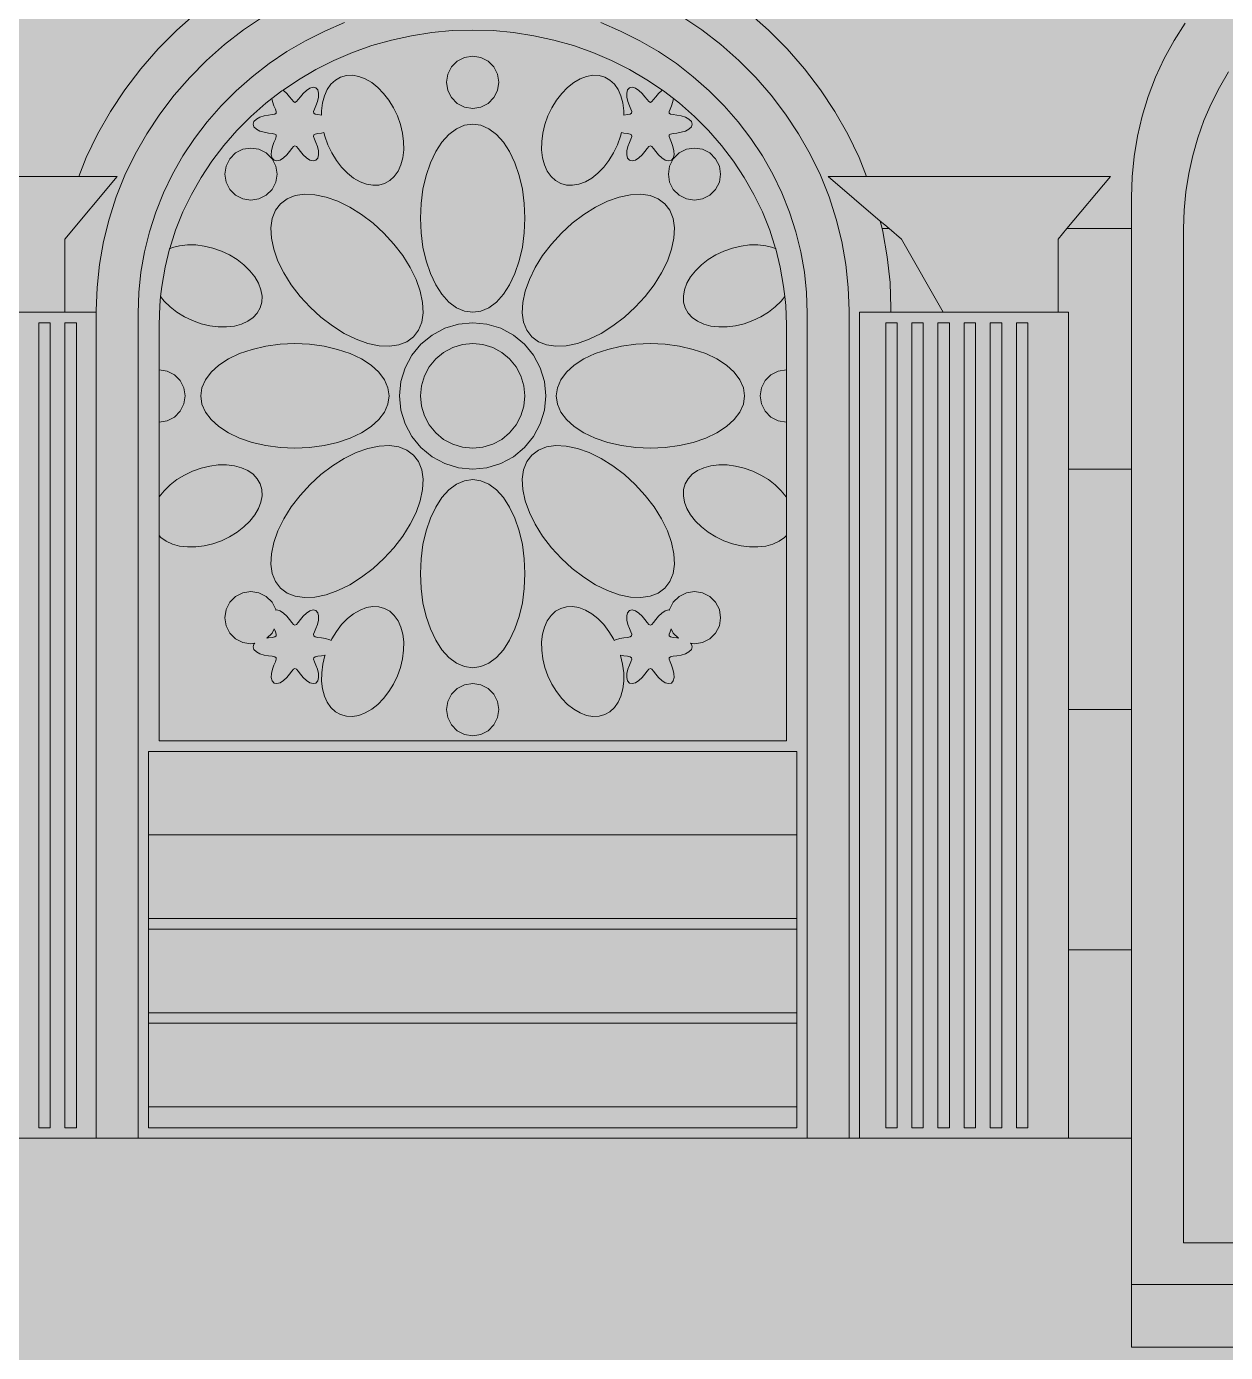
# Model space of a CAD drawing. Header units: millimetres. Extents: x -2412 to 16214, y -1176 to 12021.
# Drawn here: x 1608 to 3359, y 344 to 2280 of the extents above; entities that cross this region are included whole.
import ezdxf

# ---------------------------------------------------------------- set-up
doc = ezdxf.new("R2010")
doc.units = ezdxf.units.MM
for name, color, linetype, lineweight, true_color in [('00_WHITE_BACKGROUND', 7, 'Continuous', 18, 0xffffff), ('01_STRUCTURE', 7, 'Continuous', 18, 0x000000), ('02_CORNICES', 7, 'Continuous', 18, 0x000000), ('03_FRAMES_DOORS', 7, 'Continuous', 18, 0x000000), ('04_GLAZING_SHUTTERS', 7, 'Continuous', 18, 0x000000), ('05_STONE_JOINTS', 7, 'Continuous', 18, 0x000000), ('06_ORNAMENT', 7, 'Continuous', 18, 0x000000), ('08_STEPS', 7, 'Continuous', 18, 0x000000)]:
    doc.layers.add(name, color=color, linetype=linetype, lineweight=lineweight, true_color=true_color)

msp = doc.modelspace()

# ---------------------------------------------------------------- linework, layer by layer
at = {"layer": '00_WHITE_BACKGROUND', "lineweight": 18, "true_color": 0xffffff}
msp.add_solid([(-2412.2137, -1175.5725), (16213.7405, -1175.5725), (-2412.2137, 12015.2672), (16213.7405, 12015.2672)], dxfattribs=at)
at = {"layer": '01_STRUCTURE', "color": 7, "lineweight": 18, "true_color": 0x000000}
for points in [[(1827.7252, 2274.6107), (1800.3969, 2247.1908)], [(2788.4122, 2155.7252), (2767.313, 2187.6183)], [(1730.6718, 2155.7252), (1711.8321, 2122.5954)], [(2823.7405, 2088.3817), (2834.6718, 2061.0687), (3190.8397, 2061.0687)], [(3221.374, 2030.5344), (3221.374, 1984.7328), (3221.374, 1633.5878), (3221.374, 1282.4427), (3221.374, 931.2977), (3221.374, 656.4885), (3221.374, 442.7481)], [(2865.0076, 1943.6336), (2858.4885, 1980.687)], [(3114.5038, 1969.4656), (3114.5038, 1862.5954)], [(2946.5649, 1862.5954), (2870.229, 1862.5954)], [(2824.4275, 656.4885), (2870.229, 656.4885), (3129.771, 656.4885), (3129.771, 931.2977), (3129.771, 1282.4427), (3129.771, 1633.5878)]]:
    msp.add_lwpolyline(points, dxfattribs=at)
at = {"layer": '02_CORNICES', "color": 7, "lineweight": 18, "true_color": 0x000000}
for points in [[(1236.6412, 2061.0687), (1684.4122, 2061.0687)], [(2861.2061, 1990.2748), (2854.7481, 1995.8321)], [(1664.1221, 1862.5954), (1435.1145, 1862.5954), (1404.5802, 1862.5954), (1343.5115, 1969.4656)], [(3114.5038, 1862.5954), (2946.5649, 1862.5954), (2885.4962, 1969.4656)]]:
    msp.add_lwpolyline(points, dxfattribs=at)
at = {"layer": '03_FRAMES_DOORS', "color": 7, "lineweight": 18, "true_color": 0x000000}
for points in [[(1954.1832, 2294.6107), (1924.9618, 2274.916), (1897.1603, 2253.4656), (1870.9008, 2230.3511), (1846.3206, 2205.6794), (1823.4962, 2179.542), (1802.5496, 2152.0611), (1783.5573, 2123.3588), (1766.6107, 2093.542), (1751.7557, 2062.7481), (1739.0992, 2031.1145), (1728.6565, 1998.7481), (1720.4885, 1965.8321), (1714.626, 1932.4733), (1711.0992, 1898.8244), (1709.9237, 1865.0382), (1709.9237, 1862.5954)], [(1770.9924, 656.4885), (1770.9924, 1861.374), (1772.0458, 1891.4046), (1775.1756, 1921.313), (1780.3817, 1950.9618), (1787.6336, 1980.229), (1796.916, 2008.9924), (1808.1832, 2037.1145), (1821.374, 2064.4885), (1836.4427, 2090.9924), (1853.3282, 2116.5191), (1871.9542, 2140.9466), (1892.229, 2164.1679), (1914.0916, 2186.1069), (1937.4198, 2206.6412), (1962.1374, 2225.7099), (1988.1221, 2243.2214), (2015.2672, 2259.084), (2043.4656, 2273.2519), (2072.5802, 2285.6489)], [(1856.8855, 2300.2901), (1827.7252, 2274.6107)], [(2446.5038, 2285.6489), (2475.6183, 2273.2519), (2503.8168, 2259.084), (2530.9618, 2243.2214), (2556.9466, 2225.7099), (2581.6641, 2206.6412), (2604.9924, 2186.1069), (2626.855, 2164.1679), (2647.1298, 2140.9466), (2665.7557, 2116.5191), (2682.6412, 2090.9924), (2697.7099, 2064.4885), (2710.9008, 2037.1145), (2722.1679, 2008.9924), (2731.4504, 1980.229), (2738.7023, 1950.9618), (2743.9084, 1921.313), (2747.0382, 1891.4046), (2748.0916, 1861.374), (2748.0916, 656.4885)], [(2809.1603, 656.4885), (2809.1603, 1865.0382), (2807.9847, 1898.8244), (2804.458, 1932.4733), (2798.5954, 1965.8321), (2790.4275, 1998.7481), (2779.9847, 2031.1145), (2767.3282, 2062.7481), (2752.4733, 2093.542), (2735.5267, 2123.3588), (2716.5344, 2152.0611), (2695.5878, 2179.542), (2672.7634, 2205.6794), (2648.1832, 2230.3511), (2621.9237, 2253.4656), (2594.1221, 2274.916), (2564.9008, 2294.6107)], [(2767.313, 2187.6183), (2744.0305, 2218.1527), (2718.687, 2247.1908), (2691.3588, 2274.6107), (2662.1985, 2300.2901)], [(3299.8473, 2284.9924), (3283.7557, 2259.542), (3269.3893, 2233.1145), (3256.8244, 2205.8015), (3246.0916, 2177.7557), (3237.2366, 2149.084), (3230.3206, 2119.8931), (3225.3588, 2090.3206), (3222.3664, 2060.4885), (3221.374, 2030.5344)], [(1800.3969, 2247.1908), (1775.0534, 2218.1527), (1751.771, 2187.6183), (1730.6718, 2155.7252)], [(3363.3282, 2213.7405), (3349.8626, 2190.8397), (3337.8626, 2167.0534), (3327.3435, 2142.4733), (3318.3664, 2117.2366), (3310.9771, 2091.4198), (3305.1908, 2065.145), (3301.0382, 2038.5344), (3298.5496, 2011.6947), (3297.7099, 1984.7328), (3297.7099, 503.8168), (4076.3359, 503.8168)], [(2823.7405, 2088.3817), (2807.2519, 2122.5954), (2788.4122, 2155.7252)], [(1711.8321, 2122.5954), (1695.3435, 2088.3817), (1684.4122, 2061.0687), (1740.458, 2061.0687), (1664.1221, 1969.4656), (1664.1221, 1862.5954), (1709.9237, 1862.5954)], [(2854.7481, 1995.8321), (2778.626, 2061.0687), (2834.6718, 2061.0687)], [(2858.4885, 1980.687), (2857.4962, 1984.7328)], [(2809.1603, 656.4885), (2824.4275, 656.4885), (2824.4275, 1862.5954), (2870.229, 1862.5954), (2870.229, 1868.7023), (2868.916, 1906.2443), (2865.0076, 1943.6336)], [(1709.9237, 1862.5954), (1709.9237, 656.4885)], [(1435.1145, 1282.4427), (1435.1145, 931.2977), (1435.1145, 656.4885), (1648.855, 656.4885), (1709.9237, 656.4885)], [(1709.9237, 656.4885), (1770.9924, 656.4885)], [(1770.9924, 656.4885), (2748.0916, 656.4885)], [(2748.0916, 656.4885), (2809.1603, 656.4885)]]:
    msp.add_lwpolyline(points, dxfattribs=at)
for points in [[(1625.9542, 1847.3282), (1642.7481, 1847.3282), (1642.7481, 671.7557), (1625.9542, 671.7557)], [(1664.1221, 1847.3282), (1680.916, 1847.3282), (1680.916, 671.7557), (1664.1221, 671.7557)], [(2862.5954, 1847.3282), (2879.3893, 1847.3282), (2879.3893, 671.7557), (2862.5954, 671.7557)], [(2900.7634, 1847.3282), (2917.5573, 1847.3282), (2917.5573, 671.7557), (2900.7634, 671.7557)], [(2938.9313, 1847.3282), (2955.7252, 1847.3282), (2955.7252, 671.7557), (2938.9313, 671.7557)], [(2977.0992, 1847.3282), (2993.8931, 1847.3282), (2993.8931, 671.7557), (2977.0992, 671.7557)], [(3015.2672, 1847.3282), (3032.0611, 1847.3282), (3032.0611, 671.7557), (3015.2672, 671.7557)], [(3053.4351, 1847.3282), (3070.229, 1847.3282), (3070.229, 671.7557), (3053.4351, 671.7557)]]:
    msp.add_lwpolyline(points, close=True, dxfattribs=at)
at = {"layer": '04_GLAZING_SHUTTERS', "color": 7, "lineweight": 18, "true_color": 0x000000}
for points in [[(1982.5954, 2187.0992), (2005.084, 2202.2443), (2030.5344, 2217.1298), (2056.9618, 2230.4122), (2084.2748, 2242.0305), (2112.3206, 2251.9542), (2140.9924, 2260.1374), (2170.1832, 2266.5344), (2199.7557, 2271.1298), (2229.5878, 2273.8931), (2259.542, 2274.8092), (2289.4962, 2273.8931), (2319.3282, 2271.1298), (2348.9008, 2266.5344), (2378.0916, 2260.1374), (2406.7634, 2251.9542), (2434.8244, 2242.0305), (2462.1221, 2230.4122), (2488.5496, 2217.1298), (2514, 2202.2443), (2536.4885, 2187.0992)], [(1816.9618, 1955.0229), (1817.1298, 1955.7099), (1825.8321, 1982.6718), (1836.3969, 2009.0382), (1848.7634, 2034.7023), (1862.8855, 2059.542), (1878.7176, 2083.4656), (1896.1679, 2106.3664), (1915.1908, 2128.1527), (1935.6794, 2148.7023), (1957.5573, 2167.9695), (1966.1527, 2174.5954)], [(2552.9313, 2174.5954), (2561.5267, 2167.9695), (2583.4046, 2148.7023), (2603.8931, 2128.1527), (2622.916, 2106.3664), (2640.3664, 2083.4656), (2656.1985, 2059.542), (2670.3206, 2034.7023), (2682.687, 2009.0382), (2693.2519, 1982.6718), (2701.9542, 1955.7099), (2702.1221, 1955.0229)], [(2708.7634, 1928.2748), (2713.6336, 1900.4733)], [(2715.2061, 1885.4809), (2716.5802, 1872.4275), (2717.5573, 1844.2748), (2717.5573, 1778.626), (2717.5573, 1702.2901), (2717.5573, 1592.2901), (2717.5573, 1536.626), (2717.5573, 1236.6412), (1801.5267, 1236.6412), (1801.5267, 1536.626), (1801.5267, 1592.2901), (1801.5267, 1702.2901), (1801.5267, 1778.626), (1801.5267, 1844.2748), (1802.5038, 1872.4275), (1803.8779, 1885.4809)], [(1786.2595, 1099.2366), (1786.2595, 1221.374), (2732.8244, 1221.374), (2732.8244, 1099.2366)], [(2732.8244, 1099.2366), (1786.2595, 1099.2366)], [(1786.2595, 977.0992), (1786.2595, 1099.2366)], [(2732.8244, 1099.2366), (2732.8244, 977.0992)], [(2732.8244, 977.0992), (1786.2595, 977.0992)], [(1786.2595, 961.8321), (1786.2595, 977.0992)], [(2732.8244, 977.0992), (2732.8244, 961.8321)], [(1786.2595, 961.8321), (2732.8244, 961.8321)], [(1786.2595, 839.6947), (1786.2595, 961.8321)], [(2732.8244, 961.8321), (2732.8244, 839.6947)], [(2732.8244, 839.6947), (1786.2595, 839.6947)], [(1786.2595, 824.4275), (1786.2595, 839.6947)], [(2732.8244, 839.6947), (2732.8244, 824.4275)], [(1786.2595, 824.4275), (2732.8244, 824.4275)], [(1786.2595, 702.2901), (1786.2595, 824.4275)], [(2732.8244, 824.4275), (2732.8244, 702.2901)], [(2732.8244, 702.2901), (1786.2595, 702.2901)], [(2732.8244, 702.2901), (2732.8244, 671.7557), (1786.2595, 671.7557), (1786.2595, 702.2901)]]:
    msp.add_lwpolyline(points, dxfattribs=at)
at = {"layer": '05_STONE_JOINTS', "color": 7, "lineweight": 18, "true_color": 0x000000}
for points in [[(3190.8397, 2061.0687), (3127.2214, 1984.7328)], [(2854.7481, 1995.8321), (2857.4962, 1984.7328), (2867.6794, 1984.7328)], [(2867.6794, 1984.7328), (2861.2061, 1990.2748)], [(2885.4962, 1969.4656), (2867.6794, 1984.7328)], [(3127.2214, 1984.7328), (3114.5038, 1969.4656)], [(3127.2214, 1984.7328), (3221.374, 1984.7328)], [(3221.374, 1633.5878), (3129.771, 1633.5878), (3129.771, 1862.5954), (3114.5038, 1862.5954)], [(3129.771, 1282.4427), (3221.374, 1282.4427)], [(3129.771, 931.2977), (3221.374, 931.2977)], [(3129.771, 656.4885), (3221.374, 656.4885)], [(3221.374, 442.7481), (4152.6718, 442.7481), (4152.6718, 656.4885)]]:
    msp.add_lwpolyline(points, dxfattribs=at)
at = {"layer": '06_ORNAMENT', "color": 7, "lineweight": 18, "true_color": 0x000000}
for points in [[(2221.374, 2198.4733), (2223.2366, 2186.6718), (2228.6565, 2176.0458), (2237.1145, 2167.5878), (2247.7405, 2162.1679), (2259.542, 2160.3053), (2271.3435, 2162.1679), (2281.9695, 2167.5878), (2290.4275, 2176.0458), (2295.8473, 2186.6718), (2297.7099, 2198.4733), (2295.8473, 2210.2748), (2290.4275, 2220.9008), (2281.9695, 2229.3588), (2271.3435, 2234.7786), (2259.542, 2236.6412), (2247.7405, 2234.7786), (2237.1145, 2229.3588), (2228.6565, 2220.9008), (2223.2366, 2210.2748)], [(1938.9313, 2137.4046), (1940.1679, 2133.4809), (1943.7099, 2130), (1948.9771, 2127.2519), (1955.1756, 2125.3893), (1961.3588, 2124.2901), (1966.7023, 2123.6031), (1970.5191, 2122.8702), (1972.5038, 2121.5267), (1972.6718, 2119.145), (1971.4046, 2115.4656), (1969.3282, 2110.5038), (1967.1756, 2104.5802), (1965.6947, 2098.2901), (1965.4351, 2092.3664), (1966.687, 2087.5573), (1969.4656, 2084.5191), (1973.4809, 2083.6336), (1978.2748, 2084.9466), (1983.2824, 2088.1374), (1987.9847, 2092.5802), (1992.0458, 2097.3893), (1995.2977, 2101.6641), (1997.8473, 2104.6107), (2000, 2105.6489), (2002.1527, 2104.6107), (2004.7023, 2101.6641), (2007.9542, 2097.3893), (2012.0153, 2092.5802), (2016.7176, 2088.1374), (2021.7252, 2084.9466), (2026.5191, 2083.6336), (2030.5344, 2084.5191), (2033.313, 2087.5573), (2034.5649, 2092.3664), (2034.3053, 2098.2901), (2032.8244, 2104.5802), (2030.6718, 2110.5038), (2028.5954, 2115.4656), (2027.3282, 2119.145), (2027.4962, 2121.5267), (2029.4809, 2122.8702), (2033.2977, 2123.6031), (2038.6412, 2124.2901), (2042.4275, 2124.9618), (2043.6947, 2119.7099), (2048.0916, 2107.313), (2053.7405, 2095.4351), (2060.5038, 2084.3664), (2068.2137, 2074.3817), (2076.687, 2065.7252), (2085.6947, 2058.6107), (2095.0229, 2053.2214), (2104.458, 2049.6794), (2113.7405, 2048.0611), (2122.6718, 2048.4275), (2131.0076, 2050.7634), (2138.5496, 2055.0076), (2145.1298, 2061.0687), (2150.5649, 2068.7786), (2154.7176, 2077.9542), (2157.4962, 2088.3664), (2158.8397, 2099.7557), (2158.7023, 2111.8626), (2157.0992, 2124.3817), (2154.0458, 2136.9771), (2149.6489, 2149.374), (2144, 2161.2519), (2137.2366, 2172.3206), (2129.5267, 2182.3053), (2121.0687, 2190.9618), (2112.0611, 2198.0763), (2102.7176, 2203.4656), (2093.2977, 2207.0229), (2084, 2208.626), (2075.084, 2208.2595), (2066.7328, 2205.9237), (2059.1908, 2201.6794), (2052.626, 2195.6336), (2047.1908, 2187.9237), (2043.0229, 2178.7481), (2040.2443, 2168.3359), (2038.9008, 2156.9313), (2038.9771, 2150.458), (2038.6412, 2150.5191), (2033.2977, 2151.2061), (2029.4809, 2151.9389), (2027.4962, 2153.2824), (2027.3282, 2155.6641), (2028.5954, 2159.3435), (2030.6718, 2164.3053), (2032.8244, 2170.229), (2034.3053, 2176.5191), (2034.5649, 2182.4427), (2033.313, 2187.2519), (2030.5344, 2190.2901), (2026.5191, 2191.1756), (2021.7252, 2189.8626), (2016.7176, 2186.6718), (2012.0153, 2182.229), (2007.9542, 2177.4198), (2004.7023, 2173.145), (2002.1527, 2170.1985), (2000, 2169.1603), (1997.8473, 2170.1985), (1995.2977, 2173.145), (1992.0458, 2177.4198), (1987.9847, 2182.229), (1983.2824, 2186.6718), (1982.5954, 2187.0992), (1980.7176, 2185.8473), (1966.1527, 2174.5954), (1967.1756, 2170.229), (1969.3282, 2164.3053), (1971.4046, 2159.3435), (1972.6718, 2155.6641), (1972.5038, 2153.2824), (1970.5191, 2151.9389), (1966.7023, 2151.2061), (1961.3588, 2150.5191), (1955.1756, 2149.4198), (1948.9771, 2147.5573), (1943.7099, 2144.8092), (1940.1679, 2141.3282)], [(2360.2443, 2099.7557), (2361.5878, 2088.3664), (2364.3664, 2077.9542), (2368.5191, 2068.7786), (2373.9542, 2061.0687), (2380.5344, 2055.0076), (2388.0763, 2050.7634), (2396.4122, 2048.4275), (2405.3435, 2048.0611), (2414.626, 2049.6794), (2424.0611, 2053.2214), (2433.3893, 2058.6107), (2442.3969, 2065.7252), (2450.8702, 2074.3817), (2458.5802, 2084.3664), (2465.3435, 2095.4351), (2470.9924, 2107.313), (2475.3893, 2119.7099), (2476.6565, 2124.9618), (2480.4427, 2124.2901), (2485.7863, 2123.6031), (2489.6031, 2122.8702), (2491.5878, 2121.5267), (2491.7557, 2119.145), (2490.4885, 2115.4656), (2488.4122, 2110.5038), (2486.2595, 2104.5802), (2484.7786, 2098.2901), (2484.5191, 2092.3664), (2485.771, 2087.5573), (2488.5496, 2084.5191), (2492.5649, 2083.6336), (2497.3588, 2084.9466), (2502.3664, 2088.1374), (2507.0687, 2092.5802), (2511.1298, 2097.3893), (2514.3817, 2101.6641), (2516.9313, 2104.6107), (2519.084, 2105.6489), (2521.2366, 2104.6107), (2523.7863, 2101.6641), (2527.0382, 2097.3893), (2531.0992, 2092.5802), (2535.8015, 2088.1374), (2540.8092, 2084.9466), (2545.6031, 2083.6336), (2549.6183, 2084.5191), (2552.3969, 2087.5573), (2553.6489, 2092.3664), (2553.3893, 2098.2901), (2551.9084, 2104.5802), (2549.7557, 2110.5038), (2547.6794, 2115.4656), (2546.4122, 2119.145), (2546.5802, 2121.5267), (2548.5649, 2122.8702), (2552.3817, 2123.6031), (2557.7252, 2124.2901), (2563.9084, 2125.3893), (2570.1069, 2127.2519), (2575.374, 2130), (2578.916, 2133.4809), (2580.1527, 2137.4046), (2578.916, 2141.3282), (2575.374, 2144.8092), (2570.1069, 2147.5573), (2563.9084, 2149.4198), (2557.7252, 2150.5191), (2552.3817, 2151.2061), (2548.5649, 2151.9389), (2546.5802, 2153.2824), (2546.4122, 2155.6641), (2547.6794, 2159.3435), (2549.7557, 2164.3053), (2551.9084, 2170.229), (2552.9313, 2174.5954), (2538.3664, 2185.8473), (2536.4885, 2187.0992), (2535.8015, 2186.6718), (2531.0992, 2182.229), (2527.0382, 2177.4198), (2523.7863, 2173.145), (2521.2366, 2170.1985), (2519.084, 2169.1603), (2516.9313, 2170.1985), (2514.3817, 2173.145), (2511.1298, 2177.4198), (2507.0687, 2182.229), (2502.3664, 2186.6718), (2497.3588, 2189.8626), (2492.5649, 2191.1756), (2488.5496, 2190.2901), (2485.771, 2187.2519), (2484.5191, 2182.4427), (2484.7786, 2176.5191), (2486.2595, 2170.229), (2488.4122, 2164.3053), (2490.4885, 2159.3435), (2491.7557, 2155.6641), (2491.5878, 2153.2824), (2489.6031, 2151.9389), (2485.7863, 2151.2061), (2480.4427, 2150.5191), (2480.1069, 2150.458), (2480.1832, 2156.9313), (2478.8397, 2168.3359), (2476.0611, 2178.7481), (2471.8931, 2187.9237), (2466.458, 2195.6336), (2459.8931, 2201.6794), (2452.3511, 2205.9237), (2444, 2208.2595), (2435.084, 2208.626), (2425.7863, 2207.0229), (2416.3664, 2203.4656), (2407.0229, 2198.0763), (2398.0153, 2190.9618), (2389.5573, 2182.3053), (2381.8473, 2172.3206), (2375.084, 2161.2519), (2369.4351, 2149.374), (2365.0382, 2136.9771), (2361.9847, 2124.3817), (2360.3817, 2111.8626)], [(2183.2061, 2000), (2184.1527, 1978.5038), (2186.9466, 1957.542), (2191.5267, 1937.6183), (2197.7863, 1919.2366), (2205.5573, 1902.8397), (2214.6718, 1888.8397), (2224.8855, 1877.5725), (2235.9542, 1869.313), (2247.6031, 1864.2901), (2259.542, 1862.5954), (2271.4809, 1864.2901), (2283.1298, 1869.313), (2294.1985, 1877.5725), (2304.4122, 1888.8397), (2313.5267, 1902.8397), (2321.2977, 1919.2366), (2327.5573, 1937.6183), (2332.1374, 1957.542), (2334.9313, 1978.5038), (2335.8779, 2000), (2334.9313, 2021.4962), (2332.1374, 2042.458), (2327.5573, 2062.3817), (2321.2977, 2080.7634), (2313.5267, 2097.1603), (2304.4122, 2111.1603), (2294.1985, 2122.4275), (2283.1298, 2130.687), (2271.4809, 2135.7099), (2259.542, 2137.4046), (2247.6031, 2135.7099), (2235.9542, 2130.687), (2224.8855, 2122.4275), (2214.6718, 2111.1603), (2205.5573, 2097.1603), (2197.7863, 2080.7634), (2191.5267, 2062.3817), (2186.9466, 2042.458), (2184.1527, 2021.4962)], [(1897.5115, 2064.3206), (1899.374, 2052.5344), (1904.7939, 2041.8931), (1913.2366, 2033.4504), (1923.8779, 2028.0305), (1935.6794, 2026.1527), (1947.4656, 2028.0305), (1958.1069, 2033.4504), (1966.5496, 2041.8931), (1971.9695, 2052.5344), (1973.8473, 2064.3206), (1971.9695, 2076.1221), (1966.5496, 2086.7634), (1958.1069, 2095.2061), (1947.4656, 2100.626), (1935.6794, 2102.4885), (1923.8779, 2100.626), (1913.2366, 2095.2061), (1904.7939, 2086.7634), (1899.374, 2076.1221)], [(2545.2366, 2064.3206), (2547.1145, 2052.5344), (2552.5344, 2041.8931), (2560.9771, 2033.4504), (2571.6183, 2028.0305), (2583.4046, 2026.1527), (2595.2061, 2028.0305), (2605.8473, 2033.4504), (2614.2901, 2041.8931), (2619.7099, 2052.5344), (2621.5725, 2064.3206), (2619.7099, 2076.1221), (2614.2901, 2086.7634), (2605.8473, 2095.2061), (2595.2061, 2100.626), (2583.4046, 2102.4885), (2571.6183, 2100.626), (2560.9771, 2095.2061), (2552.5344, 2086.7634), (2547.1145, 2076.1221)], [(1964.9466, 1986.0458), (1965.6947, 1970.855), (1969.145, 1954.5191), (1975.2366, 1937.4198), (1983.8168, 1920), (1994.6565, 1902.6718), (2007.5115, 1885.8626), (2022.0458, 1870), (2037.9084, 1855.4656), (2054.7023, 1842.626), (2072.0305, 1831.771), (2089.4656, 1823.2061), (2106.5496, 1817.1145), (2122.9008, 1813.6489), (2138.0763, 1812.9008), (2151.7405, 1814.9008), (2163.542, 1819.5725), (2173.1756, 1826.8244), (2180.4275, 1836.458), (2185.0992, 1848.2595), (2187.0992, 1861.9237), (2186.3511, 1877.0992), (2182.8855, 1893.4504), (2176.7939, 1910.5344), (2168.229, 1927.9695), (2157.374, 1945.2977), (2144.5344, 1962.0916), (2130, 1977.9542), (2114.1374, 1992.4885), (2097.3282, 2005.3435), (2080, 2016.1832), (2062.5802, 2024.7634), (2045.4809, 2030.855), (2029.145, 2034.3053), (2013.9542, 2035.0534), (2000.2901, 2033.0687), (1988.5038, 2028.3817), (1978.855, 2021.145), (1971.6183, 2011.4962), (1966.9313, 1999.7099)], [(2331.9847, 1861.9237), (2333.9847, 1848.2595), (2338.6565, 1836.458), (2345.9084, 1826.8244), (2355.542, 1819.5725), (2367.3435, 1814.9008), (2381.0076, 1812.9008), (2396.1832, 1813.6489), (2412.5344, 1817.1145), (2429.6183, 1823.2061), (2447.0534, 1831.771), (2464.3817, 1842.626), (2481.1756, 1855.4656), (2497.0382, 1870), (2511.5725, 1885.8626), (2524.4275, 1902.6718), (2535.2672, 1920), (2543.8473, 1937.4198), (2549.9389, 1954.5191), (2553.4046, 1970.855), (2554.1374, 1986.0458), (2552.1527, 1999.7099), (2547.4809, 2011.4962), (2540.229, 2021.145), (2530.5802, 2028.3817), (2518.7939, 2033.0687), (2505.1298, 2035.0534), (2489.9389, 2034.3053), (2473.6031, 2030.855), (2456.5038, 2024.7634), (2439.084, 2016.1832), (2421.7557, 2005.3435), (2404.9466, 1992.4885), (2389.084, 1977.9542), (2374.5496, 1962.0916), (2361.7099, 1945.2977), (2350.855, 1927.9695), (2342.2901, 1910.5344), (2336.1985, 1893.4504), (2332.7328, 1877.0992)], [(1803.8779, 1885.4809), (1809.0382, 1878.9313), (1817.6947, 1870.4733), (1827.6794, 1862.7634), (1838.7481, 1856), (1850.626, 1850.3511), (1863.0229, 1845.9542), (1875.6183, 1842.9008), (1888.1374, 1841.2977), (1900.2443, 1841.1603), (1911.6336, 1842.5038), (1922.0458, 1845.2824), (1931.2214, 1849.4351), (1938.9313, 1854.8702), (1944.9924, 1861.4504), (1949.2366, 1868.9924), (1951.5725, 1877.3282), (1951.9389, 1886.2595), (1950.3206, 1895.542), (1946.7786, 1904.9771), (1941.3893, 1914.3053), (1934.2748, 1923.313), (1925.6183, 1931.7863), (1915.6336, 1939.4962), (1904.5649, 1946.2595), (1892.687, 1951.9084), (1880.2901, 1956.3053), (1867.6794, 1959.3435), (1855.1756, 1960.9618), (1843.0687, 1961.0992), (1831.6641, 1959.7557), (1821.2519, 1956.9771), (1816.9618, 1955.0229), (1810.3206, 1928.2748), (1805.4504, 1900.4733)], [(2152.6718, 1740.458), (2154.7328, 1719.6031), (2160.8092, 1699.5573), (2170.687, 1681.084), (2183.9695, 1664.8855), (2200.1679, 1651.6031), (2218.6412, 1641.7252), (2238.687, 1635.6336), (2259.542, 1633.5878), (2280.3969, 1635.6336), (2300.4427, 1641.7252), (2318.916, 1651.6031), (2335.1145, 1664.8855), (2348.3969, 1681.084), (2358.2748, 1699.5573), (2364.3664, 1719.6031), (2366.4122, 1740.458), (2364.3664, 1761.313), (2358.2748, 1781.3588), (2348.3969, 1799.8321), (2335.1145, 1816.0305), (2318.916, 1829.313), (2300.4427, 1839.1908), (2280.3969, 1845.2672), (2259.542, 1847.3282), (2238.687, 1845.2672), (2218.6412, 1839.1908), (2200.1679, 1829.313), (2183.9695, 1816.0305), (2170.687, 1799.8321), (2160.8092, 1781.3588), (2154.7328, 1761.313)], [(1862.5954, 1740.458), (1864.2901, 1728.5191), (1869.313, 1716.8702), (1877.5725, 1705.8015), (1888.8397, 1695.5878), (1902.8397, 1686.4733), (1919.2366, 1678.7023), (1937.6183, 1672.4427), (1957.542, 1667.8626), (1978.5038, 1665.0687), (2000, 1664.1221), (2021.4962, 1665.0687), (2042.458, 1667.8626), (2062.3817, 1672.4427), (2080.7634, 1678.7023), (2097.1603, 1686.4733), (2111.1603, 1695.5878), (2122.4275, 1705.8015), (2130.687, 1716.8702), (2135.7099, 1728.5191), (2137.4046, 1740.458), (2135.7099, 1752.3969), (2130.687, 1764.0458), (2122.4275, 1775.1145), (2111.1603, 1785.3282), (2097.1603, 1794.4427), (2080.7634, 1802.2137), (2062.3817, 1808.4733), (2042.458, 1813.0534), (2021.4962, 1815.8473), (2000, 1816.7939), (1978.5038, 1815.8473), (1957.542, 1813.0534), (1937.6183, 1808.4733), (1919.2366, 1802.2137), (1902.8397, 1794.4427), (1888.8397, 1785.3282), (1877.5725, 1775.1145), (1869.313, 1764.0458), (1864.2901, 1752.3969)], [(2183.2061, 1740.458), (2184.6718, 1725.5725), (2189.0229, 1711.2519), (2196.0763, 1698.0458), (2205.5573, 1686.4733), (2217.1298, 1676.9924), (2230.3359, 1669.9389), (2244.6565, 1665.5878), (2259.542, 1664.1221), (2274.4275, 1665.5878), (2288.7481, 1669.9389), (2301.9542, 1676.9924), (2313.5267, 1686.4733), (2323.0076, 1698.0458), (2330.0611, 1711.2519), (2334.4122, 1725.5725), (2335.8779, 1740.458), (2334.4122, 1755.3435), (2330.0611, 1769.6641), (2323.0076, 1782.8702), (2313.5267, 1794.4427), (2301.9542, 1803.9237), (2288.7481, 1810.9771), (2274.4275, 1815.3282), (2259.542, 1816.7939), (2244.6565, 1815.3282), (2230.3359, 1810.9771), (2217.1298, 1803.9237), (2205.5573, 1794.4427), (2196.0763, 1782.8702), (2189.0229, 1769.6641), (2184.6718, 1755.3435)], [(2381.6794, 1740.458), (2383.374, 1728.5191), (2388.3969, 1716.8702), (2396.6565, 1705.8015), (2407.9237, 1695.5878), (2421.9237, 1686.4733), (2438.3206, 1678.7023), (2456.7023, 1672.4427), (2476.626, 1667.8626), (2497.5878, 1665.0687), (2519.084, 1664.1221), (2540.5802, 1665.0687), (2561.542, 1667.8626), (2581.4656, 1672.4427), (2599.8473, 1678.7023), (2616.2443, 1686.4733), (2630.2443, 1695.5878), (2641.5115, 1705.8015), (2649.771, 1716.8702), (2654.7939, 1728.5191), (2656.4885, 1740.458), (2654.7939, 1752.3969), (2649.771, 1764.0458), (2641.5115, 1775.1145), (2630.2443, 1785.3282), (2616.2443, 1794.4427), (2599.8473, 1802.2137), (2581.4656, 1808.4733), (2561.542, 1813.0534), (2540.5802, 1815.8473), (2519.084, 1816.7939), (2497.5878, 1815.8473), (2476.626, 1813.0534), (2456.7023, 1808.4733), (2438.3206, 1802.2137), (2421.9237, 1794.4427), (2407.9237, 1785.3282), (2396.6565, 1775.1145), (2388.3969, 1764.0458), (2383.374, 1752.3969)], [(1964.9466, 1494.8702), (1966.9313, 1481.2061), (1971.6183, 1469.4198), (1978.855, 1459.771), (1988.5038, 1452.5191), (2000.2901, 1447.8473), (2013.9542, 1445.8626), (2029.145, 1446.5954), (2045.4809, 1450.0611), (2062.5802, 1456.1527), (2080, 1464.7328), (2097.3282, 1475.5725), (2114.1374, 1488.4275), (2130, 1502.9618), (2144.5344, 1518.8244), (2157.374, 1535.6183), (2168.229, 1552.9466), (2176.7939, 1570.3817), (2182.8855, 1587.4656), (2186.3511, 1603.8168), (2187.0992, 1618.9924), (2185.0992, 1632.6565), (2180.4275, 1644.458), (2173.1756, 1654.0916), (2163.542, 1661.3435), (2151.7405, 1666.0153), (2138.0763, 1668.0153), (2122.9008, 1667.2672), (2106.5496, 1663.8015), (2089.4656, 1657.7099), (2072.0305, 1649.145), (2054.7023, 1638.2901), (2037.9084, 1625.4504), (2022.0458, 1610.916), (2007.5115, 1595.0534), (1994.6565, 1578.2443), (1983.8168, 1560.916), (1975.2366, 1543.4962), (1969.145, 1526.3969), (1965.6947, 1510.0611)], [(2331.9847, 1618.9924), (2332.7328, 1603.8168), (2336.1985, 1587.4656), (2342.2901, 1570.3817), (2350.855, 1552.9466), (2361.7099, 1535.6183), (2374.5496, 1518.8244), (2389.084, 1502.9618), (2404.9466, 1488.4275), (2421.7557, 1475.5725), (2439.084, 1464.7328), (2456.5038, 1456.1527), (2473.6031, 1450.0611), (2489.9389, 1446.5954), (2505.1298, 1445.8626), (2518.7939, 1447.8473), (2530.5802, 1452.5191), (2540.229, 1459.771), (2547.4809, 1469.4198), (2552.1527, 1481.2061), (2554.1374, 1494.8702), (2553.4046, 1510.0611), (2549.9389, 1526.3969), (2543.8473, 1543.4962), (2535.2672, 1560.916), (2524.4275, 1578.2443), (2511.5725, 1595.0534), (2497.0382, 1610.916), (2481.1756, 1625.4504), (2464.3817, 1638.2901), (2447.0534, 1649.145), (2429.6183, 1657.7099), (2412.5344, 1663.8015), (2396.1832, 1667.2672), (2381.0076, 1668.0153), (2367.3435, 1666.0153), (2355.542, 1661.3435), (2345.9084, 1654.0916), (2338.6565, 1644.458), (2333.9847, 1632.6565)], [(2183.2061, 1480.916), (2184.1527, 1459.4198), (2186.9466, 1438.458), (2191.5267, 1418.5344), (2197.7863, 1400.1527), (2205.5573, 1383.7557), (2214.6718, 1369.7557), (2224.8855, 1358.4885), (2235.9542, 1350.229), (2247.6031, 1345.2061), (2259.542, 1343.5115), (2271.4809, 1345.2061), (2283.1298, 1350.229), (2294.1985, 1358.4885), (2304.4122, 1369.7557), (2313.5267, 1383.7557), (2321.2977, 1400.1527), (2327.5573, 1418.5344), (2332.1374, 1438.458), (2334.9313, 1459.4198), (2335.8779, 1480.916), (2334.9313, 1502.4122), (2332.1374, 1523.374), (2327.5573, 1543.2977), (2321.2977, 1561.6794), (2313.5267, 1578.0763), (2304.4122, 1592.0763), (2294.1985, 1603.3435), (2283.1298, 1611.6031), (2271.4809, 1616.626), (2259.542, 1618.3206), (2247.6031, 1616.626), (2235.9542, 1611.6031), (2224.8855, 1603.3435), (2214.6718, 1592.0763), (2205.5573, 1578.0763), (2197.7863, 1561.6794), (2191.5267, 1543.2977), (2186.9466, 1523.374), (2184.1527, 1502.4122)], [(1897.5115, 1416.5954), (1899.374, 1404.7939), (1904.7939, 1394.1527), (1913.2366, 1385.7099), (1923.8779, 1380.2901), (1935.6794, 1378.4275), (1941.5878, 1379.3588), (1940.1679, 1377.9695), (1938.9313, 1374.0458), (1940.1679, 1370.1221), (1943.7099, 1366.6412), (1948.9771, 1363.8931), (1955.1756, 1362.0305), (1961.3588, 1360.9313), (1966.7023, 1360.2443), (1970.5191, 1359.5115), (1972.5038, 1358.1679), (1972.6718, 1355.7863), (1971.4046, 1352.1069), (1969.3282, 1347.145), (1967.1756, 1341.2214), (1965.6947, 1334.9313), (1965.4351, 1329.0076), (1966.687, 1324.1985), (1969.4656, 1321.1603), (1973.4809, 1320.2748), (1978.2748, 1321.5878), (1983.2824, 1324.7786), (1987.9847, 1329.2214), (1992.0458, 1334.0305), (1995.2977, 1338.3053), (1997.8473, 1341.2519), (2000, 1342.2901), (2002.1527, 1341.2519), (2004.7023, 1338.3053), (2007.9542, 1334.0305), (2012.0153, 1329.2214), (2016.7176, 1324.7786), (2021.7252, 1321.5878), (2026.5191, 1320.2748), (2030.5344, 1321.1603), (2033.313, 1324.1985), (2034.5649, 1329.0076), (2034.3053, 1334.9313), (2032.8244, 1341.2214), (2030.6718, 1347.145), (2028.5954, 1352.1069), (2027.3282, 1355.7863), (2027.4962, 1358.1679), (2029.4809, 1359.5115), (2033.2977, 1360.2443), (2038.6412, 1360.9313), (2043.9237, 1361.8779), (2043.6947, 1361.2061), (2040.6565, 1348.5954), (2039.0382, 1336.0916), (2038.9008, 1323.9847), (2040.2443, 1312.5802), (2043.0229, 1302.1679), (2047.1908, 1292.9924), (2052.626, 1285.2824), (2059.1908, 1279.2366), (2066.7328, 1274.9924), (2075.084, 1272.6565), (2084, 1272.2901), (2093.2977, 1273.8931), (2102.7176, 1277.4504), (2112.0611, 1282.8397), (2121.0687, 1289.9542), (2129.5267, 1298.6107), (2137.2366, 1308.5954), (2144, 1319.6641), (2149.6489, 1331.542), (2154.0458, 1343.9389), (2157.0992, 1356.5344), (2158.7023, 1369.0534), (2158.8397, 1381.145), (2157.4962, 1392.5496), (2154.7176, 1402.9618), (2150.5649, 1412.1374), (2145.1298, 1419.8473), (2138.5496, 1425.9084), (2131.0076, 1430.1527), (2122.6718, 1432.4885), (2113.7405, 1432.855), (2104.458, 1431.2366), (2095.0229, 1427.6947), (2085.6947, 1422.3053), (2076.687, 1415.1908), (2068.2137, 1406.5344), (2060.5038, 1396.5496), (2053.7405, 1385.4809), (2052.7176, 1383.313), (2051.0229, 1384.1985), (2044.8244, 1386.0611), (2038.6412, 1387.1603), (2033.2977, 1387.8473), (2029.4809, 1388.5802), (2027.4962, 1389.9237), (2027.3282, 1392.3053), (2028.5954, 1395.9847), (2030.6718, 1400.9466), (2032.8244, 1406.8702), (2034.3053, 1413.1603), (2034.5649, 1419.084), (2033.313, 1423.8931), (2030.5344, 1426.9313), (2026.5191, 1427.8168), (2021.7252, 1426.5038), (2016.7176, 1423.313), (2012.0153, 1418.8702), (2007.9542, 1414.0611), (2004.7023, 1409.7863), (2002.1527, 1406.8397), (2000, 1405.8015), (1997.8473, 1406.8397), (1995.2977, 1409.7863), (1992.0458, 1414.0611), (1987.9847, 1418.8702), (1983.2824, 1423.313), (1978.2748, 1426.5038), (1973.4809, 1427.8168), (1972.1069, 1427.5115), (1971.9695, 1428.3817), (1966.5496, 1439.0229), (1958.1069, 1447.4656), (1947.4656, 1452.8855), (1935.6794, 1454.7634), (1923.8779, 1452.8855), (1913.2366, 1447.4656), (1904.7939, 1439.0229), (1899.374, 1428.3817)], [(2360.2443, 1381.145), (2360.3817, 1369.0534), (2361.9847, 1356.5344), (2365.0382, 1343.9389), (2369.4351, 1331.542), (2375.084, 1319.6641), (2381.8473, 1308.5954), (2389.5573, 1298.6107), (2398.0153, 1289.9542), (2407.0229, 1282.8397), (2416.3664, 1277.4504), (2425.7863, 1273.8931), (2435.084, 1272.2901), (2444, 1272.6565), (2452.3511, 1274.9924), (2459.8931, 1279.2366), (2466.458, 1285.2824), (2471.8931, 1292.9924), (2476.0611, 1302.1679), (2478.8397, 1312.5802), (2480.1832, 1323.9847), (2480.0458, 1336.0916), (2478.4275, 1348.5954), (2475.3893, 1361.2061), (2475.1603, 1361.8779), (2480.4427, 1360.9313), (2485.7863, 1360.2443), (2489.6031, 1359.5115), (2491.5878, 1358.1679), (2491.7557, 1355.7863), (2490.4885, 1352.1069), (2488.4122, 1347.145), (2486.2595, 1341.2214), (2484.7786, 1334.9313), (2484.5191, 1329.0076), (2485.771, 1324.1985), (2488.5496, 1321.1603), (2492.5649, 1320.2748), (2497.3588, 1321.5878), (2502.3664, 1324.7786), (2507.0687, 1329.2214), (2511.1298, 1334.0305), (2514.3817, 1338.3053), (2516.9313, 1341.2519), (2519.084, 1342.2901), (2521.2366, 1341.2519), (2523.7863, 1338.3053), (2527.0382, 1334.0305), (2531.0992, 1329.2214), (2535.8015, 1324.7786), (2540.8092, 1321.5878), (2545.6031, 1320.2748), (2549.6183, 1321.1603), (2552.3969, 1324.1985), (2553.6489, 1329.0076), (2553.3893, 1334.9313), (2551.9084, 1341.2214), (2549.7557, 1347.145), (2547.6794, 1352.1069), (2546.4122, 1355.7863), (2546.5802, 1358.1679), (2548.5649, 1359.5115), (2552.3817, 1360.2443), (2557.7252, 1360.9313), (2563.9084, 1362.0305), (2570.1069, 1363.8931), (2575.374, 1366.6412), (2578.916, 1370.1221), (2580.1527, 1374.0458), (2578.916, 1377.9695), (2577.4962, 1379.3588), (2583.4046, 1378.4275), (2595.2061, 1380.2901), (2605.8473, 1385.7099), (2614.2901, 1394.1527), (2619.7099, 1404.7939), (2621.5725, 1416.5954), (2619.7099, 1428.3817), (2614.2901, 1439.0229), (2605.8473, 1447.4656), (2595.2061, 1452.8855), (2583.4046, 1454.7634), (2571.6183, 1452.8855), (2560.9771, 1447.4656), (2552.5344, 1439.0229), (2547.1145, 1428.3817), (2546.9771, 1427.5115), (2545.6031, 1427.8168), (2540.8092, 1426.5038), (2535.8015, 1423.313), (2531.0992, 1418.8702), (2527.0382, 1414.0611), (2523.7863, 1409.7863), (2521.2366, 1406.8397), (2519.084, 1405.8015), (2516.9313, 1406.8397), (2514.3817, 1409.7863), (2511.1298, 1414.0611), (2507.0687, 1418.8702), (2502.3664, 1423.313), (2497.3588, 1426.5038), (2492.5649, 1427.8168), (2488.5496, 1426.9313), (2485.771, 1423.8931), (2484.5191, 1419.084), (2484.7786, 1413.1603), (2486.2595, 1406.8702), (2488.4122, 1400.9466), (2490.4885, 1395.9847), (2491.7557, 1392.3053), (2491.5878, 1389.9237), (2489.6031, 1388.5802), (2485.7863, 1387.8473), (2480.4427, 1387.1603), (2474.2595, 1386.0611), (2468.0611, 1384.1985), (2466.3664, 1383.313), (2465.3435, 1385.4809), (2458.5802, 1396.5496), (2450.8702, 1406.5344), (2442.3969, 1415.1908), (2433.3893, 1422.3053), (2424.0611, 1427.6947), (2414.626, 1431.2366), (2405.3435, 1432.855), (2396.4122, 1432.4885), (2388.0763, 1430.1527), (2380.5344, 1425.9084), (2373.9542, 1419.8473), (2368.5191, 1412.1374), (2364.3664, 1402.9618), (2361.5878, 1392.5496)], [(1959.1603, 1386.7634), (1966.5496, 1394.1527), (1969.6336, 1400.1985), (1971.4046, 1395.9847), (1972.6718, 1392.3053), (1972.5038, 1389.9237), (1970.5191, 1388.5802), (1966.7023, 1387.8473), (1961.3588, 1387.1603)], [(2546.4122, 1392.3053), (2547.6794, 1395.9847), (2549.4504, 1400.1985), (2552.5344, 1394.1527), (2559.9237, 1386.7634), (2557.7252, 1387.1603), (2552.3817, 1387.8473), (2548.5649, 1388.5802), (2546.5802, 1389.9237)], [(2221.374, 1282.4427), (2223.2366, 1270.6412), (2228.6565, 1260.0153), (2237.1145, 1251.5573), (2247.7405, 1246.1374), (2259.542, 1244.2748), (2271.3435, 1246.1374), (2281.9695, 1251.5573), (2290.4275, 1260.0153), (2295.8473, 1270.6412), (2297.7099, 1282.4427), (2295.8473, 1294.2443), (2290.4275, 1304.8702), (2281.9695, 1313.3282), (2271.3435, 1318.7481), (2259.542, 1320.6107), (2247.7405, 1318.7481), (2237.1145, 1313.3282), (2228.6565, 1304.8702), (2223.2366, 1294.2443)]]:
    msp.add_lwpolyline(points, close=True, dxfattribs=at)
for points in [[(2708.7634, 1928.2748), (2702.1221, 1955.0229), (2697.8321, 1956.9771), (2687.4198, 1959.7557), (2676.0153, 1961.0992), (2663.9084, 1960.9618), (2651.4046, 1959.3435), (2638.7939, 1956.3053), (2626.3969, 1951.9084), (2614.5191, 1946.2595), (2603.4504, 1939.4962), (2593.4656, 1931.7863), (2584.8092, 1923.313), (2577.6947, 1914.3053), (2572.3053, 1904.9771), (2568.7634, 1895.542), (2567.145, 1886.2595), (2567.5115, 1877.3282), (2569.8473, 1868.9924), (2574.0916, 1861.4504), (2580.1527, 1854.8702), (2587.8626, 1849.4351), (2597.0382, 1845.2824), (2607.4504, 1842.5038), (2618.855, 1841.1603), (2630.9466, 1841.2977), (2643.4656, 1842.9008), (2656.0611, 1845.9542), (2668.458, 1850.3511), (2680.3359, 1856), (2691.4046, 1862.7634), (2701.3893, 1870.4733), (2710.0458, 1878.9313), (2715.2061, 1885.4809), (2713.6336, 1900.4733)], [(1801.5267, 1702.2901), (1813.3282, 1704.1527), (1823.9542, 1709.5725), (1832.4122, 1718.0305), (1837.8321, 1728.6565), (1839.6947, 1740.458), (1837.8321, 1752.2595), (1832.4122, 1762.8855), (1823.9542, 1771.3435), (1813.3282, 1776.7634), (1801.5267, 1778.626)], [(2717.5573, 1778.626), (2705.7557, 1776.7634), (2695.1298, 1771.3435), (2686.6718, 1762.8855), (2681.2519, 1752.2595), (2679.3893, 1740.458), (2681.2519, 1728.6565), (2686.6718, 1718.0305), (2695.1298, 1709.5725), (2705.7557, 1704.1527), (2717.5573, 1702.2901)], [(1801.5267, 1536.626), (1804.3664, 1533.542), (1812.0763, 1528.1069), (1821.2519, 1523.9389), (1831.6641, 1521.1603), (1843.0687, 1519.8168), (1855.1756, 1519.9542), (1867.6794, 1521.5725), (1880.2901, 1524.6107), (1892.687, 1529.0076), (1904.5649, 1534.6565), (1915.6336, 1541.4198), (1925.6183, 1549.1298), (1934.2748, 1557.6031), (1941.3893, 1566.6107), (1946.7786, 1575.9389), (1950.3206, 1585.374), (1951.9389, 1594.6565), (1951.5725, 1603.5878), (1949.2366, 1611.9237), (1944.9924, 1619.4656), (1938.9313, 1626.0458), (1931.2214, 1631.4809), (1922.0458, 1635.6336), (1911.6336, 1638.4122), (1900.2443, 1639.7557), (1888.1374, 1639.6183), (1875.6183, 1638.0153), (1863.0229, 1634.9618), (1850.626, 1630.5649), (1838.7481, 1624.916), (1827.6794, 1618.1527), (1817.6947, 1610.4427), (1809.0382, 1601.9847), (1801.9237, 1592.9771), (1801.5267, 1592.2901)], [(2717.5573, 1592.2901), (2717.1603, 1592.9771), (2710.0458, 1601.9847), (2701.3893, 1610.4427), (2691.4046, 1618.1527), (2680.3359, 1624.916), (2668.458, 1630.5649), (2656.0611, 1634.9618), (2643.4656, 1638.0153), (2630.9466, 1639.6183), (2618.855, 1639.7557), (2607.4504, 1638.4122), (2597.0382, 1635.6336), (2587.8626, 1631.4809), (2580.1527, 1626.0458), (2574.0916, 1619.4656), (2569.8473, 1611.9237), (2567.5115, 1603.5878), (2567.145, 1594.6565), (2568.7634, 1585.374), (2572.3053, 1575.9389), (2577.6947, 1566.6107), (2584.8092, 1557.6031), (2593.4656, 1549.1298), (2603.4504, 1541.4198), (2614.5191, 1534.6565), (2626.3969, 1529.0076), (2638.7939, 1524.6107), (2651.4046, 1521.5725), (2663.9084, 1519.9542), (2676.0153, 1519.8168), (2687.4198, 1521.1603), (2697.8321, 1523.9389), (2707.0076, 1528.1069), (2714.7176, 1533.542), (2717.5573, 1536.626)]]:
    msp.add_lwpolyline(points, dxfattribs=at)
at = {"layer": '08_STEPS', "color": 7, "lineweight": 18, "true_color": 0x000000}
msp.add_lwpolyline([(4152.6718, 442.7481), (4167.9389, 442.7481), (4167.9389, 351.145), (3221.374, 351.145), (3221.374, 442.7481)], dxfattribs=at)

doc.saveas('drawing.dxf')
